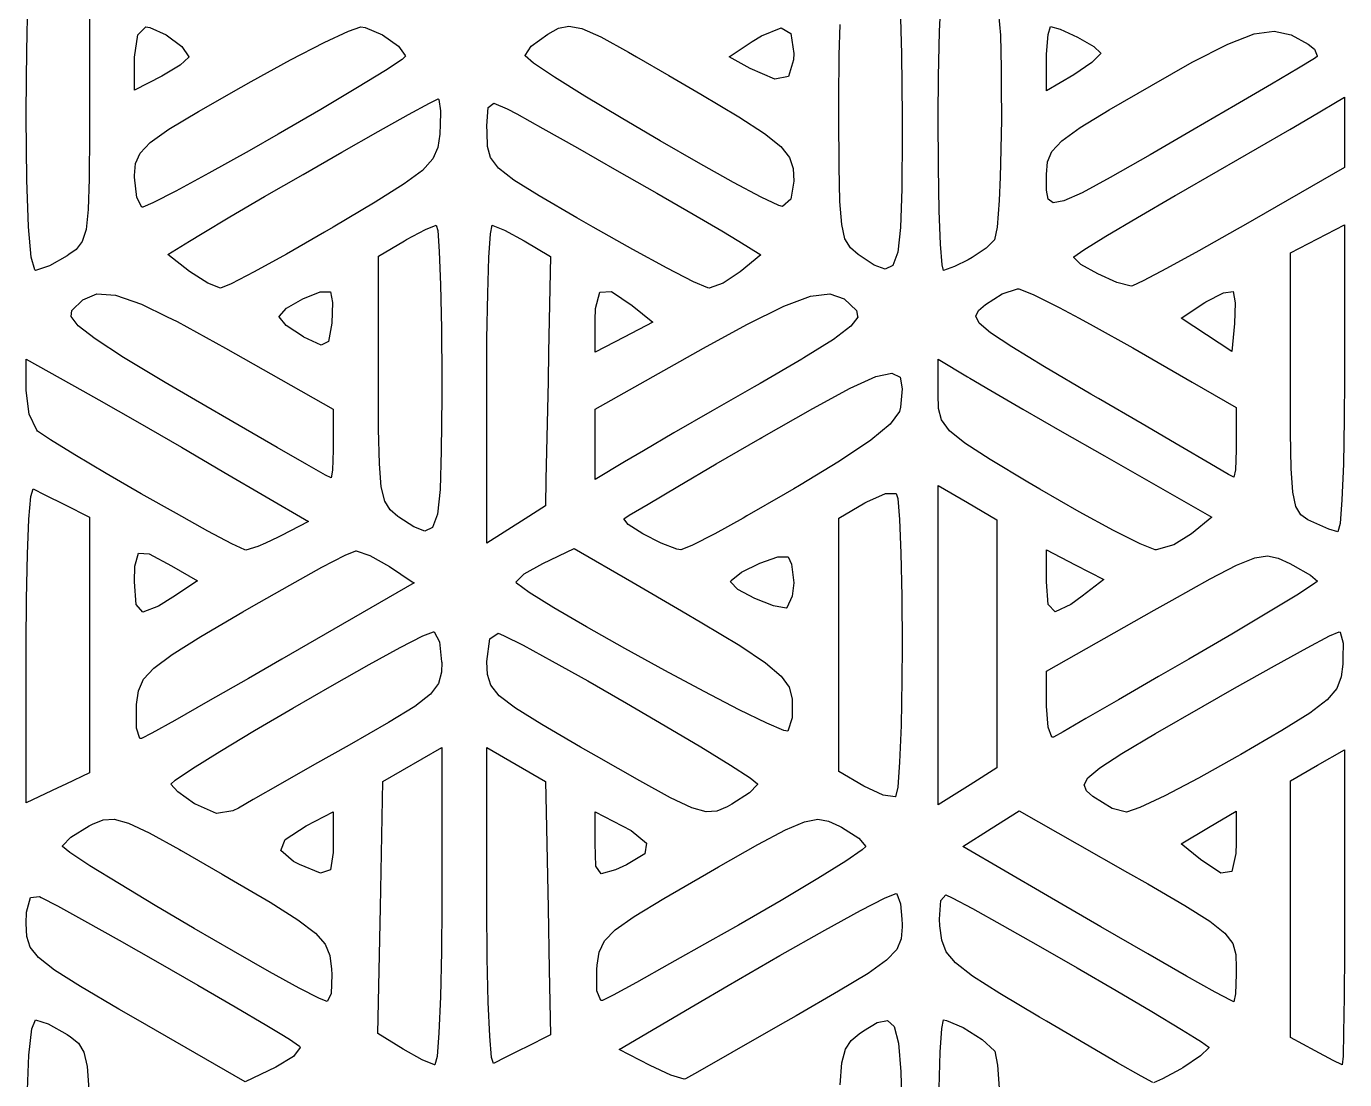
# Model space of a CAD drawing. Header units: millimetres. Extents: x 38 to 487, y 14 to 137.
# Drawn here: x 59.94 to 72.42, y 63.97 to 73.95 of the extents above; entities that cross this region are included whole.
import ezdxf

# ---------------------------------------------------------------- set-up
doc = ezdxf.new("R2010")
doc.units = ezdxf.units.MM
doc.layers.add('BLACK', color=20, linetype='Continuous')

msp = doc.modelspace()

# ---------------------------------------------------------------- linework, layer by layer
at = {"layer": 'BLACK', "linetype": 'Continuous'}
for p, q in [((59.943, 73.899), (59.953, 74.239)), ((60.533, 74.283), (60.533, 73.098)), ((68.585, 73.899), (68.601, 74.239)), ((68.21, 74.131), (68.225, 73.687)), ((69.143, 74.065), (69.162, 73.863)), ((60.991, 73.867), (61.068, 73.943)), ((61.068, 73.943), (61.104, 73.937)), ((61.104, 73.937), (61.259, 73.867)), ((62.988, 73.903), (63.104, 73.943)), ((63.104, 73.943), (63.145, 73.937)), ((63.145, 73.937), (63.307, 73.868)), ((64.873, 73.875), (64.975, 73.929)), ((64.975, 73.929), (65.073, 73.95)), ((65.073, 73.95), (65.196, 73.927)), ((65.196, 73.927), (65.375, 73.848)), ((66.899, 73.859), (67.083, 73.935)), ((67.083, 73.935), (67.177, 73.88)), ((67.634, 73.675), (67.643, 73.966)), ((69.612, 73.87), (69.637, 73.945)), ((69.637, 73.945), (69.728, 73.922)), ((69.728, 73.922), (69.892, 73.846)), ((59.936, 73.472), (59.943, 73.899)), ((60.961, 73.656), (60.991, 73.867)), ((61.259, 73.867), (61.408, 73.758)), ((62.436, 73.629), (62.755, 73.794)), ((62.755, 73.794), (62.988, 73.903)), ((63.307, 73.868), (63.459, 73.761)), ((64.717, 73.76), (64.873, 73.875)), ((65.375, 73.848), (65.64, 73.703)), ((66.591, 73.66), (66.809, 73.803)), ((66.809, 73.803), (66.899, 73.859)), ((67.177, 73.88), (67.204, 73.689)), ((68.575, 73.472), (68.585, 73.899)), ((69.162, 73.863), (69.169, 73.553)), ((69.599, 73.684), (69.612, 73.87)), ((69.892, 73.846), (70.045, 73.757)), ((71.315, 73.78), (71.564, 73.876)), ((71.564, 73.876), (71.753, 73.902)), ((71.753, 73.902), (71.914, 73.868)), ((71.914, 73.868), (72.076, 73.78)), ((61.408, 73.758), (61.474, 73.66)), ((63.459, 73.761), (63.523, 73.671)), ((63.523, 73.671), (63.526, 73.665)), ((64.659, 73.671), (64.717, 73.76)), ((64.66, 73.667), (64.659, 73.671)), ((64.739, 73.599), (64.66, 73.667)), ((65.64, 73.703), (65.715, 73.66)), ((67.204, 73.689), (67.202, 73.631)), ((67.632, 73.252), (67.634, 73.675)), ((68.225, 73.687), (68.23, 73.09)), ((69.599, 73.641), (69.599, 73.684)), ((70.11, 73.687), (70.026, 73.604)), ((70.045, 73.757), (70.112, 73.694)), ((70.112, 73.694), (70.11, 73.687)), ((70.978, 73.607), (71.315, 73.78)), ((72.076, 73.78), (72.137, 73.73)), ((72.137, 73.73), (72.16, 73.667)), ((72.16, 73.667), (72.162, 73.662)), ((60.961, 73.644), (60.961, 73.656)), ((60.961, 73.342), (60.961, 73.644)), ((61.391, 73.579), (61.217, 73.475)), ((61.473, 73.655), (61.391, 73.579)), ((61.474, 73.66), (61.473, 73.655)), ((62.064, 73.426), (62.436, 73.629)), ((63.494, 73.635), (63.337, 73.53)), ((63.526, 73.665), (63.494, 73.635)), ((64.938, 73.467), (64.739, 73.599)), ((65.715, 73.66), (66.022, 73.482)), ((66.791, 73.549), (66.591, 73.66)), ((67.023, 73.448), (66.791, 73.549)), ((67.202, 73.631), (67.154, 73.473)), ((69.169, 73.553), (69.169, 73.337)), ((69.599, 73.337), (69.599, 73.641)), ((70.026, 73.604), (69.855, 73.489)), ((70.591, 73.389), (70.978, 73.607)), ((71.985, 73.553), (71.728, 73.4)), ((72.135, 73.644), (71.985, 73.553)), ((72.162, 73.662), (72.135, 73.644)), ((59.935, 73.09), (59.936, 73.472)), ((61.217, 73.475), (60.961, 73.342)), ((61.971, 73.373), (62.064, 73.426)), ((63.337, 73.53), (63.072, 73.367)), ((65.224, 73.288), (64.938, 73.467)), ((66.022, 73.482), (66.325, 73.305)), ((67.154, 73.473), (67.023, 73.448)), ((68.572, 73.09), (68.575, 73.472)), ((69.855, 73.489), (69.599, 73.337)), ((61.565, 73.142), (61.971, 73.373)), ((63.072, 73.367), (62.725, 73.161)), ((66.325, 73.305), (66.683, 73.091)), ((69.169, 73.337), (69.17, 73.105)), ((70.191, 73.158), (70.591, 73.389)), ((71.728, 73.4), (71.389, 73.201)), ((63.554, 73.112), (63.754, 73.221)), ((63.754, 73.221), (63.836, 73.261)), ((63.836, 73.261), (63.843, 73.256)), ((63.843, 73.256), (63.859, 73.148)), ((64.298, 73.007), (64.31, 73.178)), ((64.31, 73.178), (64.364, 73.22)), ((64.364, 73.22), (64.489, 73.167)), ((65.568, 73.081), (65.224, 73.288)), ((67.632, 73.091), (67.632, 73.252)), ((71.389, 73.201), (70.995, 72.973)), ((72.1, 73.089), (72.421, 73.278)), ((72.421, 73.278), (72.421, 72.612)), ((59.94, 72.494), (59.935, 73.09)), ((60.533, 73.098), (60.533, 72.923)), ((61.286, 72.973), (61.565, 73.142)), ((62.725, 73.161), (62.32, 72.926)), ((63.267, 72.951), (63.554, 73.112)), ((63.859, 73.148), (63.855, 73.007)), ((64.489, 73.167), (64.58, 73.118)), ((64.58, 73.118), (64.826, 72.981)), ((65.937, 72.864), (65.568, 73.081)), ((66.683, 73.091), (66.683, 73.091)), ((66.683, 73.091), (66.928, 72.932)), ((67.633, 72.62), (67.632, 73.091)), ((68.23, 73.09), (68.23, 72.919)), ((68.575, 72.613), (68.572, 73.09)), ((69.17, 73.063), (69.163, 72.649)), ((69.17, 73.105), (69.17, 73.063)), ((69.916, 72.99), (70.191, 73.158)), ((71.901, 72.972), (72.1, 73.089)), ((60.533, 72.923), (60.531, 72.518)), ((61.109, 72.848), (61.286, 72.973)), ((62.32, 72.926), (62.045, 72.769)), ((62.924, 72.757), (63.267, 72.951)), ((63.851, 72.928), (63.832, 72.799)), ((63.852, 72.943), (63.851, 72.928)), ((63.855, 73.007), (63.852, 72.943)), ((64.299, 72.944), (64.298, 73.007)), ((64.304, 72.811), (64.299, 72.944)), ((64.826, 72.981), (65.155, 72.796)), ((66.928, 72.932), (67.081, 72.809)), ((68.23, 72.919), (68.227, 72.408)), ((69.743, 72.865), (69.916, 72.99)), ((70.995, 72.973), (70.58, 72.732)), ((71.595, 72.795), (71.901, 72.972)), ((61.012, 72.746), (61.109, 72.848)), ((63.832, 72.799), (63.786, 72.692)), ((64.332, 72.706), (64.304, 72.811)), ((65.155, 72.796), (65.528, 72.584)), ((66.302, 72.654), (65.937, 72.864)), ((67.081, 72.809), (67.163, 72.705)), ((69.648, 72.763), (69.743, 72.865)), ((71.224, 72.58), (71.595, 72.795)), ((60.97, 72.648), (61.012, 72.746)), ((62.045, 72.769), (61.664, 72.557)), ((62.556, 72.546), (62.924, 72.757)), ((63.786, 72.692), (63.688, 72.584)), ((64.408, 72.606), (64.332, 72.706)), ((67.163, 72.705), (67.197, 72.602)), ((69.608, 72.663), (69.648, 72.763)), ((70.58, 72.732), (70.201, 72.516)), ((60.961, 72.534), (60.97, 72.648)), ((61.664, 72.557), (61.352, 72.388)), ((62.192, 72.335), (62.556, 72.546)), ((63.688, 72.584), (63.514, 72.455)), ((64.553, 72.492), (64.408, 72.606)), ((65.528, 72.584), (65.906, 72.368)), ((66.632, 72.469), (66.302, 72.654)), ((67.197, 72.602), (67.204, 72.481)), ((67.64, 72.29), (67.633, 72.62)), ((68.582, 72.202), (68.575, 72.613)), ((69.163, 72.649), (69.158, 72.518)), ((69.599, 72.544), (69.608, 72.663)), ((69.599, 72.518), (69.599, 72.544)), ((70.828, 72.352), (71.224, 72.58)), ((72.421, 72.612), (71.459, 72.06)), ((59.955, 72.049), (59.94, 72.494)), ((60.531, 72.502), (60.522, 72.213)), ((60.531, 72.518), (60.531, 72.502)), ((60.961, 72.518), (60.961, 72.534)), ((60.981, 72.327), (60.961, 72.518)), ((63.514, 72.455), (63.24, 72.283)), ((64.792, 72.341), (64.553, 72.492)), ((66.895, 72.329), (66.632, 72.469)), ((67.204, 72.481), (67.176, 72.311)), ((69.158, 72.518), (69.149, 72.297)), ((69.599, 72.395), (69.599, 72.518)), ((70.201, 72.516), (69.935, 72.372)), ((61.03, 72.236), (60.981, 72.327)), ((61.352, 72.388), (61.134, 72.276)), ((61.863, 72.143), (62.192, 72.335)), ((65.148, 72.134), (64.792, 72.341)), ((65.906, 72.368), (66.251, 72.17)), ((67.061, 72.251), (66.895, 72.329)), ((67.176, 72.311), (67.097, 72.24)), ((68.227, 72.408), (68.215, 72.044)), ((69.149, 72.297), (69.129, 72.045)), ((69.613, 72.312), (69.599, 72.395)), ((69.66, 72.276), (69.613, 72.312)), ((69.761, 72.294), (69.66, 72.276)), ((69.935, 72.372), (69.761, 72.294)), ((70.458, 72.137), (70.817, 72.346)), ((70.817, 72.346), (70.828, 72.352)), ((60.522, 72.213), (60.501, 72.025)), ((61.037, 72.235), (61.03, 72.236)), ((61.134, 72.276), (61.037, 72.235)), ((63.24, 72.283), (62.842, 72.047)), ((66.251, 72.17), (66.523, 72.011)), ((67.097, 72.24), (67.061, 72.251)), ((67.658, 72.071), (67.64, 72.29)), ((68.594, 71.884), (68.582, 72.202)), ((59.98, 71.763), (59.955, 72.049)), ((61.601, 71.987), (61.863, 72.143)), ((62.842, 72.047), (62.76, 71.999)), ((63.716, 72.025), (63.818, 72.064)), ((63.818, 72.064), (63.831, 72.013)), ((64.331, 71.983), (64.347, 72.064)), ((64.347, 72.064), (64.352, 72.063)), ((64.352, 72.063), (64.465, 72.016)), ((65.304, 72.045), (65.148, 72.134)), ((65.68, 71.833), (65.304, 72.045)), ((67.689, 71.934), (67.658, 72.071)), ((68.215, 72.044), (68.189, 71.808)), ((69.129, 72.045), (69.105, 71.927)), ((70.16, 71.96), (70.458, 72.137)), ((71.459, 72.06), (71.402, 72.027)), ((72.164, 71.936), (72.421, 72.068)), ((72.421, 72.068), (72.421, 70.612)), ((60.501, 72.025), (60.464, 71.909)), ((61.482, 71.914), (61.601, 71.987)), ((62.76, 71.999), (62.399, 71.791)), ((63.518, 71.917), (63.537, 71.928)), ((63.537, 71.928), (63.716, 72.025)), ((63.831, 72.013), (63.846, 71.816)), ((64.316, 71.758), (64.331, 71.983)), ((64.465, 72.016), (64.649, 71.916)), ((66.523, 72.011), (66.685, 71.914)), ((67.74, 71.849), (67.689, 71.934)), ((69.105, 71.927), (69.027, 71.848)), ((69.951, 71.83), (70.16, 71.96)), ((71.402, 72.027), (71.04, 71.823)), ((71.908, 71.803), (72.164, 71.936)), ((60.406, 71.835), (60.338, 71.786)), ((60.464, 71.909), (60.406, 71.835)), ((61.276, 71.786), (61.482, 71.914)), ((63.27, 71.771), (63.518, 71.917)), ((63.846, 71.816), (63.858, 71.499)), ((64.649, 71.916), (64.899, 71.768)), ((66.006, 71.656), (65.68, 71.833)), ((66.685, 71.914), (66.893, 71.783)), ((67.814, 71.786), (67.74, 71.849)), ((68.189, 71.808), (68.143, 71.683)), ((68.608, 71.688), (68.594, 71.884)), ((69.027, 71.848), (68.894, 71.76)), ((69.857, 71.764), (69.951, 71.83)), ((71.04, 71.823), (70.734, 71.654)), ((71.908, 70.578), (71.908, 71.803)), ((60.014, 71.641), (59.98, 71.763)), ((60.154, 71.68), (60.023, 71.636)), ((60.322, 71.774), (60.154, 71.68)), ((60.338, 71.786), (60.322, 71.774)), ((61.482, 71.627), (61.276, 71.786)), ((62.399, 71.791), (62.094, 71.623)), ((63.27, 70.602), (63.27, 71.771)), ((64.305, 71.417), (64.316, 71.758)), ((64.899, 71.768), (64.881, 70.862)), ((66.893, 71.783), (66.697, 71.624)), ((67.824, 71.78), (67.814, 71.786)), ((67.966, 71.687), (67.824, 71.78)), ((68.07, 71.648), (67.966, 71.687)), ((68.143, 71.683), (68.07, 71.648)), ((68.621, 71.636), (68.608, 71.688)), ((68.726, 71.672), (68.621, 71.636)), ((68.856, 71.735), (68.726, 71.672)), ((68.894, 71.76), (68.856, 71.735)), ((69.855, 71.76), (69.857, 71.764)), ((69.924, 71.693), (69.855, 71.76)), ((70.084, 71.603), (69.924, 71.693)), ((60.023, 71.636), (60.014, 71.641)), ((61.655, 71.514), (61.482, 71.627)), ((62.094, 71.623), (61.875, 71.51)), ((66.253, 71.529), (66.006, 71.656)), ((66.697, 71.624), (66.536, 71.516)), ((70.265, 71.523), (70.084, 71.603)), ((70.734, 71.654), (70.514, 71.537)), ((61.773, 71.469), (61.655, 71.514)), ((61.875, 71.51), (61.773, 71.469)), ((62.554, 71.368), (62.718, 71.432)), ((62.718, 71.432), (62.817, 71.434)), ((62.817, 71.434), (62.835, 71.332)), ((63.858, 71.499), (63.866, 71.087)), ((65.326, 71.276), (65.368, 71.431)), ((65.368, 71.431), (65.476, 71.438)), ((65.476, 71.438), (65.672, 71.305)), ((66.39, 71.47), (66.253, 71.529)), ((66.403, 71.467), (66.39, 71.47)), ((66.536, 71.516), (66.403, 71.467)), ((69.179, 71.413), (69.324, 71.463)), ((69.324, 71.463), (69.334, 71.462)), ((69.334, 71.462), (69.47, 71.408)), ((70.398, 71.488), (70.265, 71.523)), ((70.411, 71.489), (70.398, 71.488)), ((70.514, 71.537), (70.411, 71.489)), ((71.108, 71.338), (71.274, 71.425)), ((71.274, 71.425), (71.365, 71.438)), ((71.365, 71.438), (71.366, 71.437)), ((71.366, 71.437), (71.386, 71.329)), ((60.367, 71.258), (60.47, 71.358)), ((60.47, 71.358), (60.604, 71.414)), ((60.604, 71.414), (60.781, 71.403)), ((60.781, 71.403), (61.025, 71.317)), ((61.025, 71.317), (61.27, 71.198)), ((62.4, 71.278), (62.554, 71.368)), ((62.835, 71.332), (62.827, 71.138)), ((64.298, 70.987), (64.305, 71.417)), ((65.672, 71.305), (65.87, 71.145)), ((66.759, 71.124), (67.109, 71.298)), ((67.109, 71.298), (67.363, 71.392)), ((67.363, 71.392), (67.546, 71.413)), ((67.546, 71.413), (67.682, 71.366)), ((67.682, 71.366), (67.798, 71.257)), ((68.954, 71.257), (69.02, 71.313)), ((69.02, 71.313), (69.179, 71.413)), ((69.47, 71.408), (69.716, 71.286)), ((70.873, 71.184), (71.098, 71.331)), ((71.098, 71.331), (71.108, 71.338)), ((71.386, 71.329), (71.379, 71.132)), ((60.359, 71.199), (60.367, 71.258)), ((60.426, 71.113), (60.359, 71.199)), ((61.27, 71.198), (61.363, 71.152)), ((62.329, 71.199), (62.4, 71.278)), ((62.329, 71.198), (62.329, 71.199)), ((62.397, 71.114), (62.329, 71.198)), ((65.322, 71.164), (65.326, 71.276)), ((67.811, 71.194), (67.744, 71.107)), ((67.798, 71.257), (67.809, 71.203)), ((67.809, 71.203), (67.811, 71.194)), ((68.928, 71.203), (68.954, 71.257)), ((68.961, 71.137), (68.928, 71.203)), ((69.716, 71.286), (69.907, 71.184)), ((69.907, 71.184), (70.041, 71.112)), ((71.112, 71.026), (70.873, 71.184)), ((60.586, 70.988), (60.426, 71.113)), ((61.363, 71.152), (61.82, 70.9)), ((62.56, 71.007), (62.397, 71.114)), ((62.827, 71.137), (62.798, 70.964)), ((62.827, 71.138), (62.827, 71.137)), ((63.866, 71.087), (63.869, 70.61)), ((65.322, 70.862), (65.322, 71.164)), ((65.87, 71.145), (65.596, 71.004)), ((66.35, 70.899), (66.759, 71.124)), ((67.744, 71.107), (67.58, 70.983)), ((69.068, 71.045), (68.961, 71.137)), ((69.269, 70.912), (69.068, 71.045)), ((70.041, 71.112), (70.414, 70.902)), ((71.379, 71.132), (71.352, 70.868)), ((60.855, 70.813), (60.586, 70.988)), ((62.564, 71.005), (62.56, 71.007)), ((62.729, 70.929), (62.564, 71.005)), ((62.798, 70.964), (62.729, 70.929)), ((64.296, 70.559), (64.298, 70.987)), ((65.596, 71.004), (65.322, 70.862)), ((67.58, 70.983), (67.3, 70.807)), ((71.352, 70.868), (71.112, 71.026)), ((59.935, 70.5), (59.935, 70.796)), ((59.935, 70.796), (60.469, 70.496)), ((61.249, 70.575), (60.855, 70.813)), ((61.82, 70.9), (62.346, 70.602)), ((64.881, 70.862), (64.876, 70.587)), ((65.322, 70.322), (66.35, 70.899)), ((67.3, 70.807), (67.28, 70.795)), ((69.58, 70.724), (69.269, 70.912)), ((70.414, 70.902), (70.978, 70.578)), ((67.28, 70.795), (66.886, 70.566)), ((68.572, 70.465), (68.572, 70.795)), ((68.572, 70.795), (68.85, 70.627)), ((70.019, 70.465), (69.58, 70.724)), ((61.536, 70.408), (61.249, 70.575)), ((62.346, 70.602), (62.842, 70.321)), ((63.271, 70.133), (63.27, 70.602)), ((63.869, 70.61), (63.869, 70.439)), ((64.296, 69.054), (64.296, 70.559)), ((64.876, 70.587), (64.857, 69.655)), ((66.886, 70.566), (66.828, 70.533)), ((67.737, 70.521), (67.98, 70.631)), ((67.98, 70.631), (68.132, 70.664)), ((68.132, 70.664), (68.21, 70.624)), ((68.21, 70.624), (68.232, 70.515)), ((68.85, 70.627), (68.871, 70.615)), ((68.871, 70.615), (69.07, 70.498)), ((70.978, 70.578), (71.395, 70.339)), ((71.909, 70.097), (71.908, 70.578)), ((72.421, 70.612), (72.418, 70.228)), ((59.963, 70.274), (59.935, 70.5)), ((60.469, 70.496), (60.623, 70.41)), ((63.869, 70.439), (63.865, 69.927)), ((66.828, 70.533), (66.431, 70.305)), ((67.383, 70.33), (67.737, 70.521)), ((68.232, 70.515), (68.216, 70.341)), ((68.576, 70.328), (68.572, 70.465)), ((69.07, 70.498), (69.374, 70.322)), ((70.089, 70.424), (70.019, 70.465)), ((70.504, 70.182), (70.089, 70.424)), ((60.623, 70.41), (60.989, 70.201)), ((61.951, 70.167), (61.536, 70.408)), ((62.842, 70.321), (62.842, 69.995)), ((65.322, 69.655), (65.322, 70.322)), ((66.431, 70.305), (66.069, 70.097)), ((66.902, 70.054), (67.383, 70.33)), ((68.204, 70.299), (68.117, 70.181)), ((68.216, 70.341), (68.204, 70.299)), ((68.604, 70.22), (68.576, 70.328)), ((69.374, 70.322), (69.745, 70.108)), ((71.395, 70.339), (71.395, 70.004)), ((60.034, 70.122), (59.963, 70.274)), ((60.989, 70.201), (61.404, 69.961)), ((68.117, 70.181), (67.935, 70.028)), ((68.679, 70.118), (68.604, 70.22)), ((70.864, 69.971), (70.504, 70.182)), ((72.418, 70.228), (72.41, 69.801)), ((60.041, 70.115), (60.034, 70.122)), ((60.165, 70.031), (60.041, 70.115)), ((62.312, 69.959), (61.951, 70.167)), ((63.279, 69.805), (63.271, 70.133)), ((66.069, 70.097), (65.779, 69.929)), ((66.886, 70.045), (66.902, 70.054)), ((68.824, 70.001), (68.679, 70.118)), ((69.745, 70.108), (70.146, 69.879)), ((71.915, 69.76), (71.909, 70.097)), ((60.394, 69.89), (60.165, 70.031)), ((61.404, 69.961), (61.806, 69.727)), ((62.593, 69.798), (62.312, 69.959)), ((62.842, 69.933), (62.835, 69.746)), ((62.842, 69.995), (62.842, 69.933)), ((63.865, 69.927), (63.854, 69.563)), ((65.779, 69.929), (65.6, 69.823)), ((66.47, 69.803), (66.886, 70.045)), ((67.935, 70.028), (67.636, 69.829)), ((69.064, 69.846), (68.824, 70.001)), ((71.145, 69.808), (70.864, 69.971)), ((71.394, 69.933), (71.387, 69.748)), ((71.395, 70.004), (71.394, 69.933)), ((60.691, 69.714), (60.394, 69.89)), ((62.77, 69.698), (62.593, 69.798)), ((63.296, 69.588), (63.279, 69.805)), ((65.6, 69.823), (65.322, 69.655)), ((66.107, 69.591), (66.47, 69.803)), ((67.636, 69.829), (67.258, 69.6)), ((69.421, 69.632), (69.064, 69.846)), ((70.146, 69.879), (71.164, 69.298)), ((71.322, 69.705), (71.145, 69.808)), ((72.41, 69.801), (72.396, 69.463)), ((61.024, 69.522), (60.691, 69.714)), ((61.806, 69.727), (62.608, 69.258)), ((62.821, 69.671), (62.77, 69.698)), ((62.835, 69.746), (62.821, 69.671)), ((71.373, 69.677), (71.322, 69.705)), ((71.387, 69.748), (71.373, 69.677)), ((71.93, 69.536), (71.915, 69.76)), ((59.978, 69.496), (59.999, 69.567)), ((59.999, 69.567), (60.111, 69.511)), ((63.329, 69.452), (63.296, 69.588)), ((63.854, 69.563), (63.828, 69.328)), ((64.857, 69.655), (64.852, 69.406)), ((65.824, 69.424), (66.107, 69.591)), ((67.204, 69.567), (67.122, 69.519)), ((67.258, 69.6), (67.204, 69.567)), ((68.572, 66.574), (68.572, 69.6)), ((68.572, 69.6), (68.85, 69.437)), ((69.534, 69.564), (69.421, 69.632)), ((69.906, 69.35), (69.534, 69.564)), ((59.96, 69.281), (59.978, 69.496)), ((60.111, 69.511), (60.298, 69.418)), ((61.356, 69.333), (61.024, 69.522)), ((63.38, 69.368), (63.329, 69.452)), ((65.645, 69.317), (65.824, 69.424)), ((67.122, 69.519), (66.76, 69.311)), ((67.632, 69.29), (67.876, 69.435)), ((67.876, 69.435), (67.896, 69.446)), ((67.896, 69.446), (68.073, 69.523)), ((68.073, 69.523), (68.175, 69.525)), ((68.175, 69.525), (68.188, 69.475)), ((68.188, 69.475), (68.205, 69.278)), ((68.85, 69.437), (69.128, 69.275)), ((71.959, 69.4), (71.93, 69.536)), ((72.396, 69.463), (72.378, 69.241)), ((60.298, 69.418), (60.533, 69.3)), ((60.533, 69.3), (60.533, 66.879)), ((61.653, 69.168), (61.356, 69.333)), ((63.455, 69.305), (63.38, 69.368)), ((63.462, 69.299), (63.455, 69.305)), ((63.604, 69.207), (63.462, 69.299)), ((63.828, 69.328), (63.781, 69.202)), ((64.852, 69.406), (64.659, 69.283)), ((65.593, 69.283), (65.645, 69.317)), ((66.76, 69.311), (66.723, 69.29)), ((70.233, 69.172), (69.906, 69.35)), ((71.164, 69.298), (70.97, 69.142)), ((72.005, 69.322), (71.959, 69.4)), ((72.072, 69.275), (72.005, 69.322)), ((59.946, 68.948), (59.96, 69.281)), ((62.608, 69.258), (62.345, 69.122)), ((63.709, 69.168), (63.604, 69.207)), ((63.781, 69.202), (63.709, 69.168)), ((64.659, 69.283), (64.296, 69.054)), ((65.636, 69.23), (65.593, 69.283)), ((65.774, 69.142), (65.636, 69.23)), ((66.723, 69.29), (66.455, 69.143)), ((67.632, 66.89), (67.632, 69.29)), ((68.205, 69.278), (68.218, 68.959)), ((69.128, 69.275), (69.128, 66.926)), ((70.484, 69.046), (70.233, 69.172)), ((72.1, 69.261), (72.072, 69.275)), ((72.272, 69.187), (72.1, 69.261)), ((72.357, 69.162), (72.272, 69.187)), ((72.378, 69.241), (72.357, 69.162)), ((61.88, 69.047), (61.653, 69.168)), ((62.199, 69.054), (62.129, 69.022)), ((62.321, 69.109), (62.199, 69.054)), ((62.345, 69.122), (62.321, 69.109)), ((65.948, 69.054), (65.774, 69.142)), ((66.097, 68.996), (65.948, 69.054)), ((66.455, 69.143), (66.237, 69.031)), ((70.97, 69.142), (70.803, 69.037)), ((59.937, 68.524), (59.946, 68.948)), ((60.964, 68.836), (60.998, 68.957)), ((60.998, 68.957), (61.1, 68.953)), ((61.1, 68.953), (61.309, 68.84)), ((62.003, 68.989), (61.88, 69.047)), ((62.013, 68.987), (62.003, 68.989)), ((62.129, 69.022), (62.013, 68.987)), ((62.735, 68.825), (62.954, 68.939)), ((62.954, 68.939), (63.056, 68.981)), ((63.056, 68.981), (63.059, 68.981)), ((63.059, 68.981), (63.188, 68.936)), ((63.188, 68.936), (63.374, 68.831)), ((64.827, 68.862), (65.123, 69.003)), ((65.123, 69.003), (65.669, 68.686)), ((66.135, 68.99), (66.097, 68.996)), ((66.237, 69.031), (66.135, 68.99)), ((66.881, 68.863), (67.053, 68.923)), ((67.053, 68.923), (67.15, 68.925)), ((67.15, 68.925), (67.183, 68.853)), ((68.218, 68.959), (68.227, 68.549)), ((69.599, 68.688), (69.599, 68.99)), ((69.599, 68.99), (69.87, 68.849)), ((70.627, 68.991), (70.484, 69.046)), ((70.637, 68.989), (70.627, 68.991)), ((70.803, 69.037), (70.637, 68.989)), ((71.57, 68.914), (71.691, 68.933)), ((71.691, 68.933), (71.792, 68.912)), ((60.961, 68.686), (60.964, 68.836)), ((61.309, 68.84), (61.555, 68.695)), ((62.43, 68.657), (62.735, 68.825)), ((63.374, 68.831), (63.591, 68.688)), ((64.65, 68.762), (64.827, 68.862)), ((66.71, 68.779), (66.881, 68.863)), ((67.183, 68.853), (67.204, 68.677)), ((69.87, 68.849), (70.141, 68.709)), ((71.147, 68.715), (71.398, 68.845)), ((71.398, 68.845), (71.57, 68.914)), ((71.792, 68.912), (71.901, 68.86)), ((71.901, 68.86), (71.931, 68.845)), ((71.931, 68.845), (72.097, 68.749)), ((60.975, 68.473), (60.961, 68.686)), ((61.555, 68.695), (61.322, 68.541)), ((63.607, 68.677), (62.355, 67.955)), ((63.591, 68.688), (63.607, 68.677)), ((64.574, 68.688), (64.65, 68.762)), ((64.578, 68.675), (64.574, 68.688)), ((64.699, 68.586), (64.578, 68.675)), ((65.669, 68.686), (66.142, 68.411)), ((66.605, 68.686), (66.61, 68.701)), ((66.675, 68.616), (66.605, 68.686)), ((66.61, 68.701), (66.71, 68.779)), ((67.204, 68.677), (67.19, 68.55)), ((69.614, 68.471), (69.599, 68.688)), ((70.141, 68.709), (69.934, 68.55)), ((70.788, 68.515), (71.147, 68.715)), ((72.097, 68.749), (72.164, 68.692)), ((72.161, 68.69), (72.128, 68.664)), ((72.164, 68.692), (72.161, 68.69)), ((62.067, 68.45), (62.43, 68.657)), ((64.93, 68.442), (64.699, 68.586)), ((66.834, 68.529), (66.675, 68.616)), ((67.19, 68.55), (67.139, 68.442)), ((68.227, 68.549), (68.23, 68.078)), ((69.934, 68.55), (69.828, 68.472)), ((71.968, 68.562), (71.701, 68.4)), ((72.128, 68.664), (71.968, 68.562)), ((59.935, 68.096), (59.937, 68.524)), ((61.04, 68.401), (60.975, 68.473)), ((61.187, 68.457), (61.04, 68.401)), ((61.322, 68.541), (61.187, 68.457)), ((61.987, 68.403), (62.067, 68.45)), ((65.241, 68.26), (64.93, 68.442)), ((67.011, 68.459), (66.834, 68.529)), ((67.131, 68.439), (67.011, 68.459)), ((67.139, 68.442), (67.131, 68.439)), ((69.681, 68.402), (69.614, 68.471)), ((69.828, 68.472), (69.681, 68.402)), ((70.618, 68.419), (70.788, 68.515)), ((61.589, 68.169), (61.987, 68.403)), ((66.142, 68.411), (66.333, 68.3)), ((66.333, 68.3), (66.693, 68.083)), ((69.599, 67.841), (70.618, 68.419)), ((71.701, 68.4), (71.352, 68.193)), ((63.477, 68.065), (63.69, 68.175)), ((63.69, 68.175), (63.791, 68.215)), ((63.791, 68.215), (63.799, 68.214)), ((63.799, 68.214), (63.848, 68.119)), ((64.324, 68.146), (64.403, 68.2)), ((64.403, 68.2), (64.456, 68.179)), ((64.456, 68.179), (64.64, 68.086)), ((65.603, 68.056), (65.241, 68.26)), ((71.352, 68.193), (70.946, 67.956)), ((72.066, 68.062), (72.279, 68.175)), ((72.279, 68.175), (72.37, 68.215)), ((72.37, 68.215), (72.38, 68.211)), ((72.38, 68.211), (72.407, 68.107)), ((59.935, 66.593), (59.935, 68.096)), ((61.316, 67.999), (61.589, 68.169)), ((63.181, 67.903), (63.477, 68.065)), ((63.848, 68.119), (63.868, 67.929)), ((64.296, 67.934), (64.324, 68.146)), ((64.64, 68.086), (64.916, 67.937)), ((65.984, 67.847), (65.603, 68.056)), ((66.693, 68.083), (66.935, 67.921)), ((68.23, 68.078), (68.228, 67.756)), ((71.757, 67.893), (72.066, 68.062)), ((72.407, 68.107), (72.405, 67.966)), ((61.142, 67.871), (61.316, 67.999)), ((62.355, 67.955), (62.039, 67.772)), ((63.869, 67.925), (63.866, 67.833)), ((63.868, 67.929), (63.869, 67.925)), ((64.296, 67.929), (64.296, 67.934)), ((64.302, 67.808), (64.296, 67.929)), ((64.916, 67.937), (65.252, 67.748)), ((70.946, 67.956), (70.658, 67.79)), ((72.405, 67.966), (72.405, 67.906)), ((61.044, 67.764), (61.142, 67.871)), ((62.832, 67.706), (63.181, 67.903)), ((63.866, 67.833), (63.839, 67.724)), ((64.334, 67.707), (64.302, 67.808)), ((66.355, 67.648), (65.984, 67.847)), ((66.935, 67.921), (67.083, 67.795)), ((69.599, 67.51), (69.599, 67.841)), ((71.378, 67.679), (71.757, 67.893)), ((72.405, 67.906), (72.389, 67.786)), ((60.998, 67.656), (61.044, 67.764)), ((62.039, 67.772), (61.655, 67.553)), ((62.46, 67.492), (62.832, 67.706)), ((63.839, 67.724), (63.764, 67.623)), ((64.415, 67.608), (64.334, 67.707)), ((65.252, 67.748), (65.619, 67.538)), ((67.083, 67.795), (67.16, 67.688)), ((67.16, 67.688), (67.189, 67.579)), ((68.228, 67.756), (68.22, 67.326)), ((70.658, 67.79), (70.279, 67.571)), ((71.082, 67.51), (71.378, 67.679)), ((72.348, 67.676), (72.256, 67.569)), ((72.389, 67.786), (72.348, 67.676)), ((60.979, 67.526), (60.998, 67.656)), ((61.655, 67.553), (61.341, 67.375)), ((63.764, 67.623), (63.614, 67.507)), ((64.568, 67.491), (64.415, 67.608)), ((66.686, 67.476), (66.355, 67.648)), ((67.189, 67.579), (67.189, 67.399)), ((70.279, 67.571), (69.969, 67.392)), ((72.256, 67.569), (72.091, 67.444)), ((60.977, 67.5), (60.979, 67.526)), ((60.977, 67.3), (60.977, 67.5)), ((62.096, 67.278), (62.46, 67.492)), ((63.614, 67.507), (63.366, 67.354)), ((64.817, 67.335), (64.568, 67.491)), ((65.619, 67.538), (65.986, 67.324)), ((66.948, 67.348), (66.686, 67.476)), ((69.613, 67.31), (69.599, 67.51)), ((70.631, 67.25), (71.082, 67.51)), ((72.091, 67.444), (71.826, 67.279)), ((61.01, 67.203), (60.977, 67.3)), ((61.341, 67.375), (61.123, 67.253)), ((63.366, 67.354), (62.992, 67.141)), ((65.185, 67.121), (64.817, 67.335)), ((65.986, 67.324), (66.324, 67.123)), ((67.11, 67.28), (66.948, 67.348)), ((67.189, 67.399), (67.146, 67.274)), ((68.22, 67.326), (68.206, 66.979)), ((69.649, 67.215), (69.613, 67.31)), ((69.969, 67.392), (69.755, 67.268)), ((61.026, 67.202), (61.01, 67.203)), ((61.123, 67.253), (61.026, 67.202)), ((61.768, 67.081), (62.096, 67.278)), ((67.146, 67.274), (67.11, 67.28)), ((69.663, 67.215), (69.649, 67.215)), ((69.755, 67.268), (69.663, 67.215)), ((70.311, 67.06), (70.631, 67.25)), ((71.826, 67.279), (71.437, 67.052)), ((61.508, 66.92), (61.768, 67.081)), ((62.992, 67.141), (62.665, 66.956)), ((63.313, 66.795), (63.869, 67.119)), ((63.869, 67.119), (63.869, 65.615)), ((64.296, 65.608), (64.296, 67.119)), ((64.296, 67.119), (64.852, 66.795)), ((65.334, 67.036), (65.185, 67.121)), ((66.324, 67.123), (66.603, 66.952)), ((70.103, 66.925), (70.311, 67.06)), ((71.437, 67.052), (71.403, 67.033)), ((72.165, 66.95), (72.421, 67.096)), ((72.421, 67.096), (72.421, 65.603)), ((62.665, 66.956), (62.338, 66.771)), ((65.746, 66.801), (65.334, 67.036)), ((66.603, 66.952), (66.792, 66.83)), ((68.206, 66.979), (68.188, 66.744)), ((69.128, 66.926), (68.874, 66.765)), ((69.99, 66.832), (70.103, 66.925)), ((71.403, 67.033), (71.038, 66.828)), ((71.909, 66.804), (72.165, 66.95)), ((60.533, 66.879), (60.31, 66.772)), ((61.303, 66.772), (61.344, 66.81)), ((61.344, 66.81), (61.508, 66.92)), ((66.037, 66.642), (65.746, 66.801)), ((66.792, 66.83), (66.861, 66.773)), ((67.867, 66.753), (67.632, 66.89)), ((69.954, 66.765), (69.99, 66.832)), ((71.038, 66.828), (70.719, 66.661)), ((71.908, 65.588), (71.909, 66.804)), ((60.234, 66.736), (59.935, 66.593)), ((60.31, 66.772), (60.234, 66.736)), ((61.369, 66.697), (61.303, 66.772)), ((61.528, 66.586), (61.369, 66.697)), ((62.338, 66.771), (62.085, 66.626)), ((63.289, 65.602), (63.313, 66.795)), ((64.852, 66.795), (64.858, 66.509)), ((66.784, 66.69), (66.616, 66.58)), ((66.861, 66.769), (66.784, 66.69)), ((66.861, 66.773), (66.861, 66.769)), ((68.049, 66.668), (67.867, 66.753)), ((68.188, 66.744), (68.166, 66.652)), ((68.874, 66.765), (68.572, 66.574)), ((69.976, 66.709), (69.954, 66.765)), ((70.036, 66.655), (69.976, 66.709)), ((61.538, 66.581), (61.528, 66.586)), ((61.736, 66.493), (61.538, 66.581)), ((62.085, 66.626), (61.944, 66.545)), ((66.237, 66.547), (66.037, 66.642)), ((66.572, 66.555), (66.476, 66.514)), ((66.616, 66.58), (66.572, 66.555)), ((68.164, 66.651), (68.049, 66.668)), ((68.166, 66.652), (68.164, 66.651)), ((70.221, 66.542), (70.036, 66.655)), ((70.719, 66.661), (70.481, 66.549)), ((60.562, 66.391), (60.663, 66.433)), ((60.663, 66.433), (60.767, 66.44)), ((60.767, 66.44), (60.903, 66.403)), ((61.892, 66.517), (61.736, 66.493)), ((61.944, 66.545), (61.892, 66.517)), ((62.586, 66.377), (62.842, 66.509)), ((62.842, 66.509), (62.842, 66.208)), ((64.858, 66.509), (64.876, 65.596)), ((65.322, 66.208), (65.322, 66.509)), ((65.322, 66.509), (65.579, 66.377)), ((66.374, 66.508), (66.237, 66.547)), ((66.476, 66.514), (66.374, 66.508)), ((67.306, 66.415), (67.431, 66.439)), ((67.431, 66.439), (67.532, 66.422)), ((69.072, 66.351), (69.338, 66.519)), ((69.338, 66.519), (69.888, 66.206)), ((70.356, 66.507), (70.221, 66.542)), ((70.481, 66.549), (70.356, 66.507)), ((71.133, 66.36), (71.395, 66.515)), ((71.395, 66.515), (71.395, 66.211)), ((60.357, 66.269), (60.529, 66.375)), ((60.529, 66.375), (60.562, 66.391)), ((60.903, 66.403), (61.1, 66.31)), ((61.1, 66.31), (61.386, 66.152)), ((62.385, 66.248), (62.586, 66.377)), ((65.579, 66.377), (65.663, 66.331)), ((65.663, 66.331), (65.809, 66.213)), ((66.865, 66.201), (67.127, 66.339)), ((67.127, 66.339), (67.306, 66.415)), ((67.532, 66.422), (67.638, 66.373)), ((67.638, 66.373), (67.655, 66.364)), ((67.655, 66.364), (67.819, 66.26)), ((68.806, 66.182), (69.072, 66.351)), ((70.872, 66.206), (71.133, 66.36)), ((60.278, 66.187), (60.357, 66.269)), ((60.278, 66.182), (60.278, 66.187)), ((60.348, 66.124), (60.278, 66.182)), ((62.347, 66.143), (62.385, 66.248)), ((62.842, 66.208), (62.841, 66.124)), ((65.329, 65.994), (65.322, 66.208)), ((65.809, 66.213), (65.794, 66.112)), ((66.492, 65.989), (66.865, 66.201)), ((67.819, 66.26), (67.885, 66.182)), ((67.885, 66.182), (67.853, 66.15)), ((67.885, 66.182), (67.885, 66.182)), ((69.608, 65.713), (68.806, 66.182)), ((69.888, 66.206), (70.365, 65.935)), ((71.057, 66.056), (70.872, 66.206)), ((71.395, 66.211), (71.392, 66.113)), ((60.537, 65.999), (60.348, 66.124)), ((61.386, 66.152), (61.403, 66.143)), ((61.403, 66.143), (61.791, 65.918)), ((62.467, 66.039), (62.347, 66.143)), ((62.841, 66.124), (62.815, 65.959)), ((65.794, 66.112), (65.618, 66.006)), ((67.853, 66.15), (67.696, 66.042)), ((71.248, 65.929), (71.057, 66.056)), ((71.392, 66.113), (71.353, 65.945)), ((60.817, 65.826), (60.537, 65.999)), ((62.522, 66.011), (62.467, 66.039)), ((62.722, 65.929), (62.522, 66.011)), ((62.815, 65.959), (62.722, 65.929)), ((65.378, 65.921), (65.329, 65.994)), ((65.514, 65.959), (65.378, 65.921)), ((65.618, 66.006), (65.514, 65.959)), ((66.377, 65.923), (66.492, 65.989)), ((67.696, 66.042), (67.432, 65.877)), ((70.365, 65.935), (70.557, 65.826)), ((71.353, 65.945), (71.248, 65.929)), ((61.156, 65.621), (60.817, 65.826)), ((61.791, 65.918), (61.858, 65.879)), ((61.858, 65.879), (62.243, 65.652)), ((65.972, 65.689), (66.377, 65.923)), ((67.432, 65.877), (67.084, 65.67)), ((70.557, 65.826), (70.909, 65.622)), ((59.938, 65.56), (59.973, 65.697)), ((59.973, 65.697), (60.059, 65.706)), ((60.059, 65.706), (60.077, 65.698)), ((60.077, 65.698), (60.23, 65.619)), ((65.692, 65.519), (65.972, 65.689)), ((67.837, 65.574), (68.069, 65.693)), ((68.069, 65.693), (68.174, 65.735)), ((68.174, 65.735), (68.181, 65.733)), ((68.181, 65.733), (68.216, 65.638)), ((68.596, 65.669), (68.643, 65.723)), ((68.643, 65.723), (68.704, 65.695)), ((68.704, 65.695), (68.896, 65.593)), ((70.112, 65.42), (69.608, 65.713)), ((59.935, 65.451), (59.938, 65.56)), ((60.23, 65.619), (60.486, 65.478)), ((61.526, 65.403), (61.156, 65.621)), ((62.243, 65.652), (62.507, 65.487)), ((63.265, 64.409), (63.289, 65.602)), ((63.869, 65.615), (63.866, 65.187)), ((64.3, 65.123), (64.296, 65.608)), ((64.876, 65.596), (64.887, 65.017)), ((67.084, 65.67), (66.679, 65.436)), ((67.498, 65.389), (67.837, 65.574)), ((68.216, 65.638), (68.227, 65.492)), ((68.584, 65.492), (68.596, 65.669)), ((68.896, 65.593), (69.177, 65.437)), ((70.909, 65.622), (71.145, 65.474)), ((71.908, 64.372), (71.908, 65.588)), ((72.421, 65.603), (72.42, 65.186)), ((59.94, 65.328), (59.935, 65.451)), ((60.486, 65.478), (60.814, 65.294)), ((62.507, 65.487), (62.673, 65.361)), ((65.512, 65.392), (65.692, 65.519)), ((66.679, 65.436), (66.41, 65.284)), ((68.227, 65.492), (68.23, 65.443)), ((68.23, 65.443), (68.23, 65.421)), ((68.588, 65.429), (68.584, 65.492)), ((68.605, 65.294), (68.588, 65.429)), ((69.177, 65.437), (69.518, 65.244)), ((71.145, 65.474), (71.288, 65.361)), ((59.971, 65.227), (59.94, 65.328)), ((61.896, 65.189), (61.526, 65.403)), ((62.673, 65.361), (62.766, 65.256)), ((65.41, 65.286), (65.512, 65.392)), ((67.073, 65.149), (67.498, 65.389)), ((68.221, 65.305), (68.179, 65.206)), ((68.23, 65.421), (68.221, 65.305)), ((70.557, 65.163), (70.112, 65.42)), ((71.288, 65.361), (71.362, 65.263)), ((60.051, 65.128), (59.971, 65.227)), ((60.814, 65.294), (61.182, 65.085)), ((62.237, 64.995), (61.896, 65.189)), ((62.766, 65.256), (62.809, 65.149)), ((63.866, 65.187), (63.857, 64.757)), ((65.341, 65.056), (65.361, 65.181)), ((65.361, 65.181), (65.41, 65.286)), ((66.41, 65.284), (66.028, 65.068)), ((68.179, 65.206), (68.083, 65.104)), ((68.646, 65.184), (68.605, 65.294)), ((68.735, 65.078), (68.646, 65.184)), ((69.518, 65.244), (69.887, 65.032)), ((71.362, 65.263), (71.39, 65.159)), ((72.42, 65.186), (72.417, 64.757)), ((60.202, 65.01), (60.051, 65.128)), ((61.182, 65.085), (61.559, 64.868)), ((62.809, 65.149), (62.826, 65.02)), ((64.309, 64.707), (64.3, 65.123)), ((65.338, 65.017), (65.341, 65.056)), ((66.028, 65.068), (65.713, 64.893)), ((66.582, 64.865), (67.073, 65.149)), ((68.083, 65.104), (67.907, 64.978)), ((68.896, 64.954), (68.735, 65.078)), ((70.925, 64.953), (70.557, 65.163)), ((71.39, 65.159), (71.394, 65.03)), ((60.448, 64.855), (60.202, 65.01)), ((62.519, 64.84), (62.237, 64.995)), ((62.83, 64.968), (62.822, 64.785)), ((62.826, 65.02), (62.83, 64.968)), ((64.887, 65.017), (64.899, 64.397)), ((65.339, 64.815), (65.338, 65.017)), ((67.907, 64.978), (67.629, 64.809)), ((69.154, 64.79), (68.896, 64.954)), ((69.887, 65.032), (70.257, 64.817)), ((71.195, 64.802), (70.925, 64.953)), ((71.394, 64.972), (71.387, 64.785)), ((71.394, 65.03), (71.394, 64.972)), ((60.812, 64.641), (60.448, 64.855)), ((61.559, 64.868), (61.913, 64.662)), ((62.713, 64.741), (62.519, 64.84)), ((65.377, 64.722), (65.339, 64.815)), ((65.713, 64.893), (65.492, 64.772)), ((66.27, 64.682), (66.582, 64.865)), ((67.629, 64.809), (67.225, 64.577)), ((70.257, 64.817), (70.596, 64.617)), ((71.347, 64.721), (71.195, 64.802)), ((62.783, 64.714), (62.713, 64.741)), ((62.822, 64.785), (62.783, 64.714)), ((63.857, 64.757), (63.843, 64.417)), ((64.324, 64.385), (64.309, 64.707)), ((65.393, 64.721), (65.377, 64.722)), ((65.492, 64.772), (65.393, 64.721)), ((65.55, 64.258), (66.27, 64.682)), ((69.532, 64.565), (69.154, 64.79)), ((71.373, 64.71), (71.347, 64.721)), ((71.387, 64.785), (71.373, 64.71)), ((72.417, 64.757), (72.412, 64.417)), ((60.971, 64.55), (60.812, 64.641)), ((61.913, 64.662), (62.213, 64.485)), ((67.225, 64.577), (67.127, 64.521)), ((69.599, 64.525), (69.532, 64.565)), ((70.596, 64.617), (70.875, 64.449)), ((59.96, 64.204), (59.987, 64.454)), ((59.987, 64.454), (60.023, 64.538)), ((60.023, 64.538), (60.142, 64.5)), ((60.142, 64.5), (60.322, 64.4)), ((62.007, 63.951), (60.971, 64.55)), ((62.213, 64.485), (62.338, 64.409)), ((67.127, 64.521), (66.767, 64.315)), ((67.822, 64.405), (67.863, 64.434)), ((67.863, 64.434), (67.995, 64.513)), ((67.995, 64.513), (68.091, 64.533)), ((68.091, 64.533), (68.156, 64.475)), ((68.156, 64.475), (68.197, 64.319)), ((68.591, 64.233), (68.605, 64.457)), ((68.605, 64.457), (68.621, 64.538)), ((68.621, 64.538), (68.65, 64.534)), ((68.65, 64.534), (68.809, 64.465)), ((68.809, 64.465), (68.989, 64.353)), ((69.963, 64.312), (69.599, 64.525)), ((70.875, 64.449), (70.998, 64.372)), ((60.322, 64.4), (60.353, 64.379)), ((60.353, 64.379), (60.428, 64.318)), ((60.428, 64.318), (60.479, 64.233)), ((62.338, 64.409), (62.427, 64.356)), ((62.427, 64.356), (62.522, 64.291)), ((63.503, 64.262), (63.265, 64.409)), ((63.843, 64.417), (63.825, 64.193)), ((64.342, 64.183), (64.324, 64.385)), ((64.899, 64.397), (64.662, 64.278)), ((66.767, 64.315), (66.47, 64.145)), ((67.694, 64.261), (67.746, 64.343)), ((67.746, 64.343), (67.822, 64.405)), ((68.197, 64.319), (68.219, 64.047)), ((68.989, 64.353), (69.105, 64.247)), ((70.271, 64.133), (69.963, 64.312)), ((70.998, 64.372), (71.065, 64.331)), ((71.065, 64.331), (71.135, 64.279)), ((72.143, 64.245), (71.908, 64.372)), ((72.412, 64.417), (72.406, 64.194)), ((59.942, 63.795), (59.96, 64.204)), ((60.479, 64.233), (60.51, 64.097)), ((62.467, 64.193), (62.297, 64.09)), ((62.53, 64.276), (62.467, 64.193)), ((62.522, 64.291), (62.53, 64.276)), ((63.685, 64.16), (63.503, 64.262)), ((63.825, 64.193), (63.804, 64.113)), ((64.36, 64.127), (64.342, 64.183)), ((64.477, 64.185), (64.36, 64.127)), ((64.623, 64.258), (64.477, 64.185)), ((64.662, 64.278), (64.623, 64.258)), ((65.843, 64.107), (65.55, 64.258)), ((67.66, 64.131), (67.694, 64.261)), ((68.581, 63.893), (68.591, 64.233)), ((69.105, 64.247), (69.108, 64.243)), ((69.108, 64.243), (69.132, 64.111)), ((71.057, 64.197), (70.89, 64.086)), ((71.134, 64.274), (71.057, 64.197)), ((71.135, 64.279), (71.134, 64.274)), ((72.313, 64.155), (72.143, 64.245)), ((72.406, 64.194), (72.399, 64.114)), ((60.51, 64.097), (60.526, 63.878)), ((62.297, 64.09), (62.007, 63.951)), ((63.802, 64.113), (63.685, 64.16)), ((63.804, 64.113), (63.802, 64.113)), ((66.04, 64.015), (65.843, 64.107)), ((66.47, 64.145), (66.264, 64.028)), ((67.642, 63.922), (67.66, 64.131)), ((69.132, 64.111), (69.151, 63.847)), ((70.494, 64.006), (70.271, 64.133)), ((70.867, 64.073), (70.697, 63.979)), ((70.89, 64.086), (70.867, 64.073)), ((72.399, 64.114), (72.313, 64.155)), ((72.399, 64.114), (72.399, 64.114)), ((66.165, 63.977), (66.04, 64.015)), ((66.178, 63.979), (66.165, 63.977)), ((66.264, 64.028), (66.178, 63.979)), ((68.219, 64.047), (68.228, 63.642)), ((70.605, 63.946), (70.494, 64.006)), ((70.697, 63.979), (70.612, 63.943))]:
    msp.add_line(p, q, dxfattribs=at)

doc.saveas('drawing.dxf')
